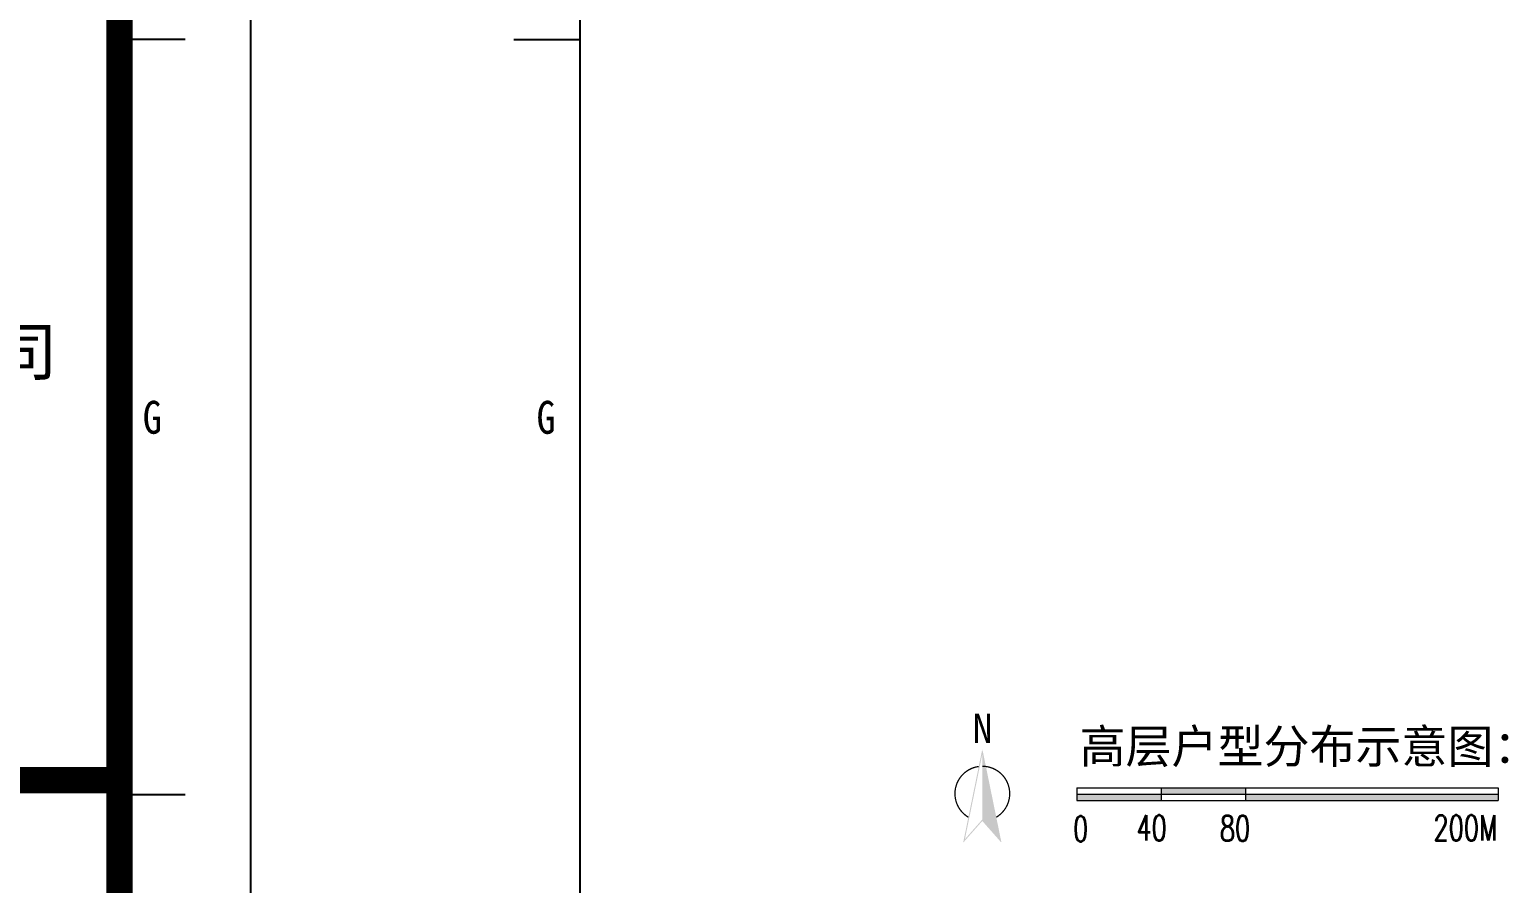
# Model space of a CAD drawing. Extents: x 741202 to 867202, y 603120 to 647617.
# Drawn here: x 802942 to 811364, y 616266 to 621126 of the extents above; entities that cross this region are included whole.
import ezdxf
from ezdxf.enums import TextEntityAlignment as Align

# ---------------------------------------------------------------- set-up
doc = ezdxf.new("R2010")
doc.units = 0
doc.header["$LTSCALE"] = 1000
doc.header["$MEASUREMENT"] = 0
doc.layers.get('0').update_dxf_attribs({"linetype": 'CONTINUOUS'})
doc.layers.add('PUB_TEXT', color=255, linetype='CONTINUOUS')
doc.layers.add('tk', color=253, linetype='CONTINUOUS')
doc.layers.add('图框', color=7, linetype='CONTINUOUS', lineweight=5)
doc.styles.add('DIM_FONT', font='SIMPLEX.shx', dxfattribs={"width": 0.8})
doc.styles.add('GHHXMJ_DIM', font='SimSun.ttf')
doc.styles.add('TKZ1', font='SIMHEI.TTF', dxfattribs={"width": 0.7})

# ---------------------------------------------------------------- blocks, each defined once
blk = doc.blocks.new('图框')
for p, q in [((-58108, -504711), (-58108, -445311)), ((-58608, -480751), (-59108, -480751)), ((-58608, -486491), (-59108, -486491))]:
    blk.add_line(p, q)
at = {"const_width": 200}
blk.add_lwpolyline([(-59108, -446311), (-139708, -446311), (-139708, -503711), (-59108, -503711)], close=True, dxfattribs=at)
blk.add_lwpolyline([(-67108, -486378), (-59108, -486378)], dxfattribs=at)
blk.add_lwpolyline([(-67108, -486378), (-59108, -486378)], dxfattribs=at)
at = {"style": 'TKZ1'}
blk.add_text('上海水石建筑规划设计有限公司', height=360, dxfattribs=at).set_placement((-63016, -483114), align=Align.MIDDLE)
at = {"style": 'TKZ1', "width": 0.85}
blk.add_text('G', height=250, dxfattribs=at).set_placement((-58858, -483621), align=Align.MIDDLE)
blk = doc.blocks.new('fasdf')
for p, q in [((342843.7, 689095.5), (342843.7, 733592.6)), ((344716.5, 732843.5), (344716.5, 689844.7)), ((344341.9, 707044.2), (344716.5, 707044.2))]:
    blk.add_line(p, q)
at = {"style": 'TKZ1', "width": 0.85}
blk.add_text('G', height=187.3, dxfattribs=at).set_placement((344525, 704894.2), align=Align.MIDDLE)

msp = doc.modelspace()

# ---------------------------------------------------------------- hatches: boundary and pattern name
at = {"layer": '图框'}
for points in [[(808367.8, 617001.8), (808367.8, 617031), (808258.5, 616497.2), (808367.8, 616621.1), (808367.8, 616629.9), (808268.7, 616517.6)], [(808370.4, 617018.2, 0.00244), (808367.8, 617018.2), (808367.8, 616620.9), (808473.3, 616501.5, 0.002695), (808475.9, 616502.7)]]:
    msp.add_hatch(color=256, dxfattribs=at).paths.add_polyline_path(points)
h = msp.add_hatch(color=256, dxfattribs=at)
h.paths.add_polyline_path([(809385.8, 616737.3), (809385.8, 616773.3), (808905.8, 616773.3), (808905.8, 616737.3)])
h.paths.add_polyline_path([(809865.8, 616773.3), (809865.8, 616809.3), (809385.8, 616809.3), (809385.8, 616773.3)])
h.paths.add_polyline_path([(811305.8, 616737.3), (811305.8, 616773.3), (809865.8, 616773.3), (809865.8, 616737.3)])

# ---------------------------------------------------------------- linework, layer by layer
for p, q in [((808905.8, 616809.3), (808905.8, 616737.3)), ((808905.8, 616809.3), (811305.8, 616809.3)), ((809385.8, 616809.3), (809385.8, 616737.3)), ((809865.8, 616809.3), (809865.8, 616737.3)), ((811305.8, 616809.3), (811305.8, 616737.3)), ((808905.8, 616773.3), (811305.8, 616773.3)), ((808905.8, 616737.3), (811305.8, 616737.3))]:
    msp.add_line(p, q, dxfattribs=at)
at = {"layer": '图框', "const_width": 7.32}
for points in [[(808347.4, 616931.3, 0.712076), (808288.3, 616642.6)], [(808447.3, 616642.6, 0.762759), (808367.8, 616932.6)]]:
    msp.add_lwpolyline(points, format="xyb", dxfattribs=at)

# ---------------------------------------------------------------- block references
at = {"layer": 'tk', "xscale": 0.7491082046180964, "yscale": 0.749108204501681, "zscale": 0.7491082045191118}
msp.add_blockref('图框', (847731.7, 981203.5), dxfattribs=at)
at = {"layer": 'tk'}
msp.add_blockref('fasdf', (461358.5, -85975.4), dxfattribs=at)

# ---------------------------------------------------------------- texts
at = {"layer": 'PUB_TEXT', "linetype": 'ByBlock', "style": 'GHHXMJ_DIM'}
msp.add_text('N', height=168, dxfattribs=at).set_placement((808311.9, 617064.8))
at = {"layer": 'PUB_TEXT', "style": 'GHHXMJ_DIM'}
msp.add_text('高层户型分布示意图：', height=192, dxfattribs=at).set_placement((810230.8, 617046.1), align=Align.MIDDLE_CENTER)
at = {"layer": '图框', "style": 'DIM_FONT', "width": 0.7}
for s, p in [('0', (808884.5, 616504.3)), ('40', (809245.3, 616509.3)), ('80', (809720.6, 616507.2)), ('200M', (810936.9, 616509.5))]:
    msp.add_text(s, height=144, dxfattribs=at).set_placement(p)

doc.saveas('drawing.dxf')
